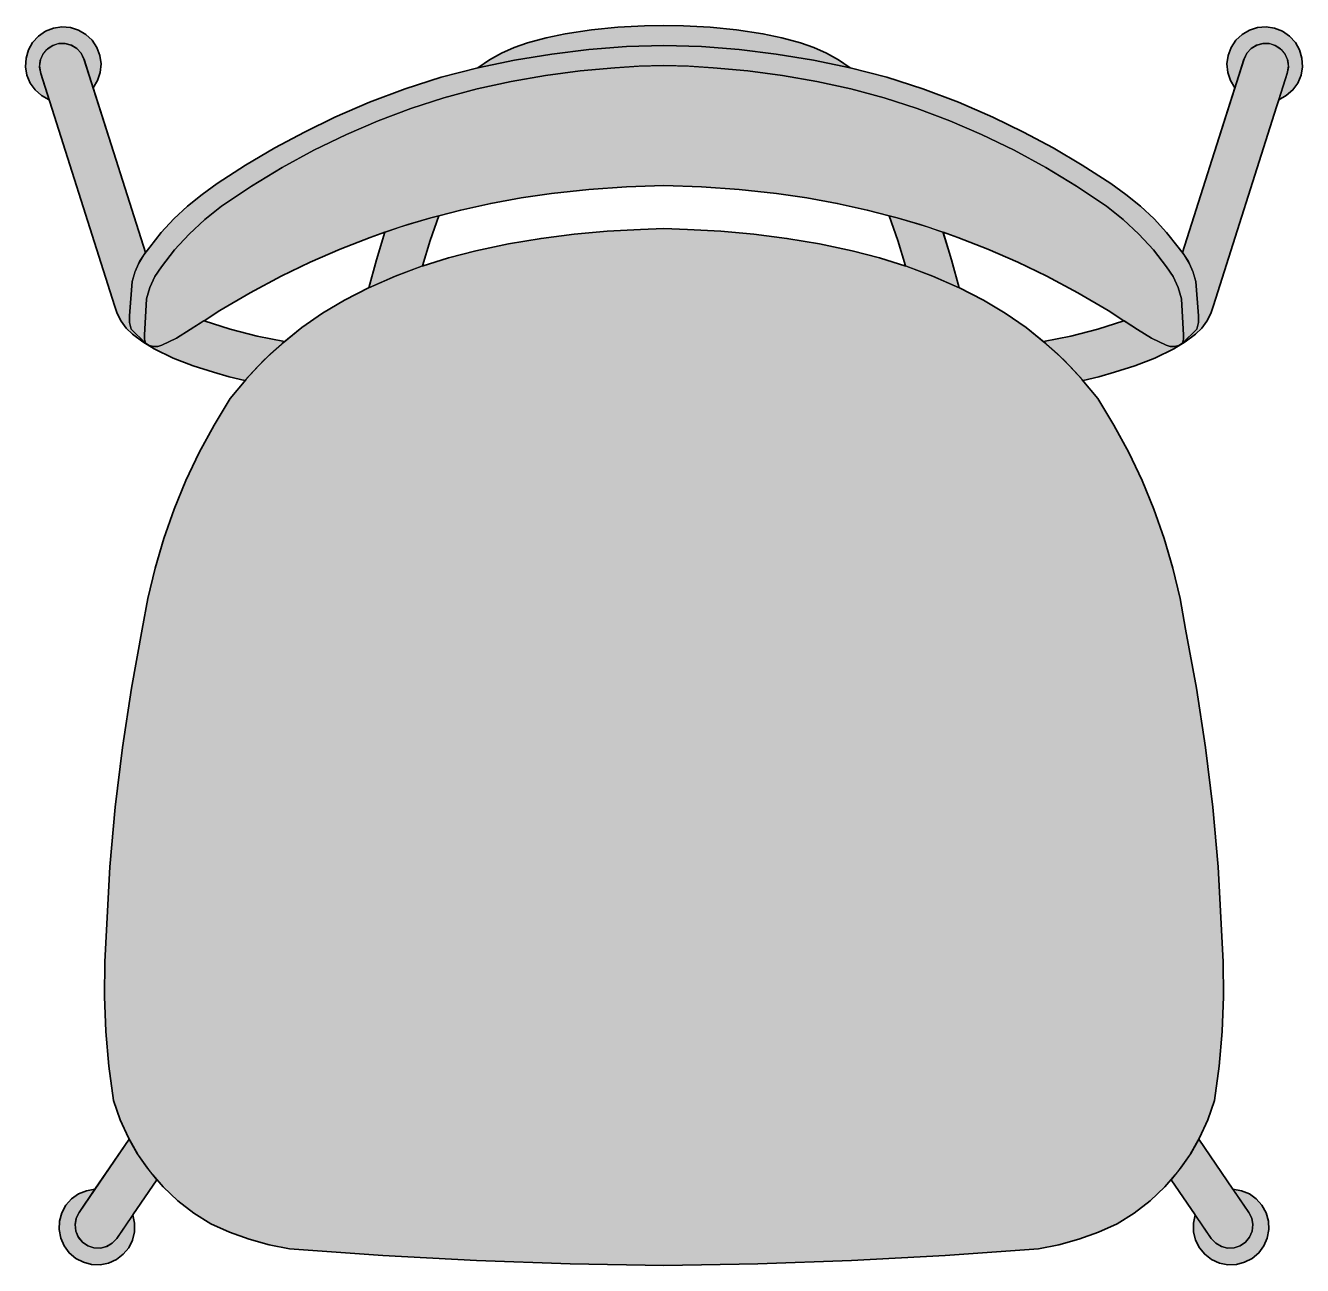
# Model space of a CAD drawing. Header units: millimetres. Extents: x 0 to 1796, y -1115 to 787.
# Drawn here: x 1202 to 1702, y -951 to -465 of the extents above; entities that cross this region are included whole.
import ezdxf

# ---------------------------------------------------------------- set-up
doc = ezdxf.new("R2010")
doc.units = ezdxf.units.MM
doc.layers.add('Blocks', color=7, linetype='Continuous')
doc.layers.add('Blocks$Fill', color=7, linetype='Continuous', true_color=0xffffff)
doc.layers.add('Blocks$Inner', color=7, linetype='Continuous', lineweight=25, true_color=0x007f00)
doc.layers.add('Blocks$Outline', color=7, linetype='Continuous', lineweight=35, true_color=0xff3f3f)

# ---------------------------------------------------------------- blocks, each defined once
blk = doc.blocks.new('Moca Top')
at = {"layer": 'Blocks$Fill'}
h = blk.add_hatch(color=256, dxfattribs=at)
h.paths.add_polyline_path([(184.47, -198.31), (183.76, -201.58), (183.8, -204.93), (184.6, -208.19), (186.11, -211.18), (188.25, -213.76), (190.91, -215.79), (193.96, -217.18), (197.25, -217.84), (200.6, -217.74), (203.84, -216.89), (206.81, -215.34), (209.36, -213.16), (211.35, -210.46), (212.68, -207.39), (213.29, -204.09), (213.14, -200.74), (212.24, -197.51), (210.64, -194.57), (208.42, -192.06), (205.69, -190.11), (202.59, -188.83), (199.29, -188.28), (185.94, -168.72), (182.75, -174.27), (182.47, -174.67), (186.22, -168.18), (189.49, -161.02), (192.05, -153.57), (193.87, -140.05), (195.05, -126.45), (195.59, -112.81), (195.48, -99.17), (193.43, -62.05), (191.37, -38.61), (188.57, -15.24), (185.03, 8.02), (180.75, 31.16), (178.56, 43.12), (175.75, 54.95), (172.32, 66.62), (168.29, 78.09), (163.66, 89.33), (158.44, 100.32), (152.66, 111.02), (146.33, 121.4), (140.26, 128.8), (140.59, 128.44), (146.78, 129.95), (152.9, 131.72), (160.88, 134.18), (168.65, 137.24), (176.16, 140.9), (180.54, 143.59), (184.66, 146.66), (187.09, 149), (189.1, 151.71), (190.64, 154.71), (191.67, 157.92), (216.33, 235.64), (217.23, 238.48), (220.17, 240.07), (222.69, 242.29), (224.64, 245.01), (225.93, 248.1), (226.49, 251.41), (226.29, 254.75), (225.34, 257.97), (223.7, 260.89), (221.44, 263.37), (218.68, 265.27), (215.56, 266.5), (212.25, 267), (208.91, 266.75), (205.71, 265.74), (202.82, 264.05), (200.38, 261.75), (198.53, 258.95), (197.35, 255.82), (196.91, 252.49), (197.22, 249.16), (198.28, 245.98), (200.03, 243.12), (179.58, 178.6), (179.85, 178.17), (173.31, 186.41), (168.36, 191.78), (163.03, 196.79), (157.37, 201.4), (151.39, 205.6), (140.29, 212.82), (128.9, 219.56), (117.23, 225.82), (105.31, 231.59), (91.74, 237.55), (77.87, 242.78), (63.73, 247.25), (49.38, 250.95), (44.87, 254.04), (40.1, 256.71), (35.11, 258.94), (29.93, 260.72), (22.63, 262.73), (15.24, 264.34), (4.93, 265.85), (-5.44, 266.86), (-15.85, 267.37), (-23.52, 267.53), (-31.19, 267.37), (-41.59, 266.86), (-51.97, 265.85), (-62.28, 264.34), (-69.67, 262.73), (-76.97, 260.72), (-82.14, 258.94), (-87.14, 256.71), (-91.91, 254.04), (-96.42, 250.95), (-110.77, 247.25), (-124.91, 242.78), (-138.78, 237.55), (-152.35, 231.59), (-164.27, 225.82), (-175.94, 219.56), (-187.33, 212.82), (-198.43, 205.6), (-204.41, 201.4), (-210.07, 196.79), (-215.39, 191.78), (-220.35, 186.41), (-224.91, 180.71), (-226.89, 178.17), (-226.61, 178.6), (-247.06, 243.12), (-245.32, 245.98), (-244.26, 249.16), (-243.94, 252.49), (-244.39, 255.82), (-245.57, 258.95), (-247.42, 261.75), (-249.86, 264.05), (-252.75, 265.74), (-255.95, 266.75), (-259.29, 267), (-262.6, 266.5), (-265.72, 265.27), (-268.48, 263.37), (-270.74, 260.89), (-272.38, 257.97), (-273.33, 254.75), (-273.53, 251.41), (-272.97, 248.1), (-271.68, 245.01), (-269.73, 242.29), (-267.21, 240.07), (-264.26, 238.48), (-267.51, 248.73), (-267.51, 248.73), (-237.68, 154.71), (-236.14, 151.71), (-234.13, 149), (-231.7, 146.66), (-227.58, 143.59), (-223.19, 140.9), (-215.69, 137.24), (-207.92, 134.18), (-199.94, 131.72), (-193.82, 129.95), (-187.63, 128.44), (-187.3, 128.8), (-193.37, 121.4), (-199.7, 111.02), (-205.48, 100.32), (-210.7, 89.33), (-215.33, 78.09), (-219.36, 66.62), (-222.79, 54.95), (-225.6, 43.12), (-227.79, 31.16), (-235.61, -15.24), (-238.41, -38.61), (-240.46, -62.05), (-242.52, -99.17), (-242.63, -112.81), (-242.09, -126.45), (-240.91, -140.05), (-239.09, -153.57), (-236.53, -161.02), (-233.26, -168.18), (-229.51, -174.67), (-229.79, -174.27), (-232.98, -168.72), (-246.33, -188.28), (-249.63, -188.83), (-252.73, -190.11), (-255.46, -192.06), (-257.68, -194.57), (-259.28, -197.51), (-260.18, -200.74), (-260.32, -204.09), (-259.72, -207.39), (-258.39, -210.46), (-256.4, -213.16), (-253.85, -215.34), (-250.88, -216.89), (-247.64, -217.74), (-244.29, -217.84), (-241, -217.18), (-237.95, -215.79), (-235.28, -213.76), (-233.14, -211.18), (-231.64, -208.19), (-230.84, -204.93), (-230.8, -201.58), (-231.51, -198.31), (-222.16, -184.53), (-223.74, -182.57), (-219.58, -187.34), (-213.87, -192.76), (-207.66, -197.6), (-201.02, -201.82), (-193.61, -205.13), (-185.97, -207.86), (-178.15, -210.01), (-170.18, -211.57), (-133.57, -214.18), (-96.91, -216.14), (-60.22, -217.45), (-23.52, -218.12), (13.18, -217.45), (49.87, -216.14), (86.53, -214.18), (123.14, -211.57), (131.11, -210.01), (138.93, -207.86), (146.57, -205.13), (153.98, -201.82), (160.62, -197.6), (166.83, -192.76), (172.54, -187.34), (176.7, -182.57), (175.12, -184.53)], flags=0)
h.paths.add_polyline_path([(-203.62, 151.87), (-197.45, 155.85), (-185.6, 162.82), (-173.48, 169.3), (-162.02, 174.82), (-150.37, 179.91), (-138.52, 184.54), (-132.8, 186.54), (-139.08, 164.85), (-138.96, 164.9), (-148.69, 160.02), (-157.18, 154.91), (-165.3, 149.23), (-172.64, 143.31), (-172.13, 143.77), (-182.82, 145.83), (-193.35, 148.54)], flags=0)
h.paths.add_polyline_path([(71.2, 173.29), (60.85, 176.54), (50.16, 179.27), (37.43, 181.97), (24.59, 184.17), (11.68, 185.85), (-1.29, 187.02), (-14.29, 187.66), (-23.52, 188.03), (-32.75, 187.66), (-45.75, 187.02), (-58.72, 185.85), (-71.63, 184.17), (-84.47, 181.97), (-97.2, 179.27), (-107.88, 176.54), (-118.24, 173.29), (-118.08, 173.35), (-115.08, 183.27), (-111.65, 192.99), (-103.13, 195.22), (-91.37, 197.84), (-79.51, 200), (-67.57, 201.7), (-52.93, 203.28), (-38.24, 204.34), (-23.52, 204.87), (-8.8, 204.34), (5.89, 203.28), (20.54, 201.7), (32.47, 200), (44.33, 197.84), (56.09, 195.22), (64.61, 192.99), (68.05, 183.27), (71.04, 173.35)], flags=0)
h.paths.add_polyline_path([(85.76, 186.54), (91.49, 184.54), (103.33, 179.91), (114.98, 174.82), (126.44, 169.3), (138.56, 162.82), (150.41, 155.85), (156.58, 151.87), (146.32, 148.54), (135.78, 145.83), (125.09, 143.77), (125.6, 143.31), (118.26, 149.23), (110.14, 154.91), (101.65, 160.02), (91.92, 164.9), (92.04, 164.85), (89.07, 175.8)], flags=0)
at = {"layer": 'Blocks$Inner'}
for points in [[(-250.63, 254.36), (-247.06, 243.12), (-245.32, 245.98), (-244.26, 249.16), (-243.94, 252.49), (-244.39, 255.82), (-245.57, 258.95), (-247.42, 261.75), (-249.86, 264.05), (-252.75, 265.74), (-255.95, 266.75), (-259.29, 267), (-262.6, 266.5), (-265.72, 265.27), (-268.48, 263.37), (-270.74, 260.89), (-272.38, 257.97), (-273.33, 254.75), (-273.53, 251.41), (-272.97, 248.1), (-271.68, 245.01), (-269.73, 242.29), (-267.21, 240.07), (-264.26, 238.48), (-267.51, 248.73), (-268.01, 251.24), (-267.76, 253.79), (-266.81, 256.17), (-265.21, 258.17), (-263.12, 259.64), (-260.69, 260.45), (-258.13, 260.53), (-255.65, 259.88), (-253.46, 258.56), (-251.74, 256.66)], [(-62.28, 264.34), (-69.67, 262.73), (-76.97, 260.72), (-82.14, 258.94), (-87.14, 256.71), (-91.91, 254.04), (-96.42, 250.95), (-82.02, 253.97), (-67.5, 256.36), (-52.89, 258.12), (-38.22, 259.25), (-23.52, 259.74), (-8.81, 259.25), (5.86, 258.12), (20.46, 256.36), (34.98, 253.97), (49.38, 250.95), (44.87, 254.04), (40.1, 256.71), (35.11, 258.94), (29.93, 260.72), (22.63, 262.73), (15.24, 264.34), (4.93, 265.85), (-5.44, 266.86), (-15.85, 267.37), (-23.52, 267.53), (-31.19, 267.37), (-41.59, 266.86), (-51.97, 265.85)], [(217.23, 238.48), (220.17, 240.07), (222.69, 242.29), (224.64, 245.01), (225.93, 248.1), (226.49, 251.41), (226.29, 254.75), (225.34, 257.97), (223.7, 260.89), (221.44, 263.37), (218.68, 265.27), (215.56, 266.5), (212.25, 267), (208.91, 266.75), (205.71, 265.74), (202.82, 264.05), (200.38, 261.75), (198.53, 258.95), (197.35, 255.82), (196.91, 252.49), (197.22, 249.16), (198.28, 245.98), (200.03, 243.12), (203.59, 254.36), (204.7, 256.66), (206.42, 258.56), (208.61, 259.88), (211.09, 260.53), (213.65, 260.45), (216.08, 259.64), (218.17, 258.17), (219.77, 256.17), (220.72, 253.79), (220.97, 251.24), (220.47, 248.73)], [(-267.68, 249.28), (-238.71, 157.92), (-237.68, 154.71), (-236.14, 151.71), (-234.13, 149), (-231.7, 146.66), (-227.58, 143.59), (-223.19, 140.9), (-215.69, 137.24), (-207.92, 134.18), (-199.94, 131.72), (-193.82, 129.95), (-187.63, 128.44), (-182.72, 133.81), (-177.55, 138.92), (-172.13, 143.77), (-182.82, 145.83), (-193.35, 148.54), (-203.71, 151.9), (-209, 148.41), (-214.43, 145.12), (-220.17, 142.39), (-221.78, 141.85), (-223.48, 141.79), (-225.12, 142.23), (-226.58, 143.11), (-232.22, 148.63), (-232.83, 151.16), (-232.81, 153.77), (-231.75, 167.23), (-230.58, 171.25), (-228.86, 175.07), (-226.61, 178.6), (-250.64, 254.4), (-251.73, 256.65), (-253.41, 258.51), (-255.54, 259.83), (-257.95, 260.51), (-260.45, 260.49), (-262.85, 259.76), (-264.95, 258.4), (-266.6, 256.51), (-267.64, 254.24), (-268.02, 251.76)], [(216.33, 235.64), (220.64, 249.28), (220.98, 251.76), (220.6, 254.24), (219.56, 256.51), (217.92, 258.4), (215.81, 259.76), (213.41, 260.49), (210.91, 260.51), (208.5, 259.83), (206.37, 258.51), (204.69, 256.65), (203.6, 254.4), (179.58, 178.6), (181.82, 175.07), (183.54, 171.25), (184.71, 167.23), (185.77, 153.77), (185.79, 151.16), (185.18, 148.63), (179.54, 143.11), (178.09, 142.23), (176.44, 141.79), (174.74, 141.85), (173.13, 142.39), (167.39, 145.12), (161.96, 148.41), (156.67, 151.9), (146.32, 148.54), (135.78, 145.83), (125.09, 143.77), (130.51, 138.92), (135.68, 133.81), (140.59, 128.44), (146.78, 129.95), (152.9, 131.72), (160.88, 134.18), (168.65, 137.24), (176.16, 140.9), (180.54, 143.59), (184.66, 146.66), (187.09, 149), (189.1, 151.71), (190.64, 154.71), (191.67, 157.92)], [(-198.43, 205.6), (-204.41, 201.4), (-210.07, 196.79), (-215.39, 191.78), (-220.35, 186.41), (-224.91, 180.71), (-227.26, 177.7), (-229.2, 174.41), (-230.71, 170.91), (-231.75, 167.23), (-232.81, 153.77), (-232.83, 151.16), (-232.22, 148.63), (-226.58, 143.11), (-226.93, 144.67), (-226.96, 146.27), (-226.12, 160.49), (-224.8, 164.95), (-222.85, 169.17), (-220.31, 173.07), (-215.17, 179.67), (-209.51, 185.85), (-203.38, 191.55), (-196.81, 196.73), (-185.09, 204.63), (-173.01, 211.96), (-160.59, 218.7), (-147.86, 224.85), (-135.39, 230.25), (-122.68, 235.04), (-109.75, 239.22), (-96.64, 242.78), (-83.32, 245.67), (-69.9, 248), (-56.38, 249.76), (-42.81, 250.96), (-33.45, 251.64), (-24.08, 251.91), (-23.02, 251.92), (-13.58, 251.64), (-4.23, 250.96), (9.34, 249.76), (22.86, 248), (36.28, 245.67), (49.6, 242.78), (62.71, 239.22), (75.64, 235.04), (88.35, 230.25), (100.82, 224.85), (113.55, 218.7), (125.97, 211.96), (138.05, 204.63), (149.77, 196.73), (156.34, 191.55), (162.48, 185.85), (168.13, 179.67), (173.27, 173.07), (175.81, 169.17), (177.76, 164.95), (179.09, 160.49), (179.92, 146.27), (179.89, 144.67), (179.54, 143.11), (185.18, 148.63), (185.79, 151.16), (185.77, 153.77), (184.71, 167.23), (183.67, 170.91), (182.16, 174.41), (180.22, 177.7), (177.87, 180.71), (173.31, 186.41), (168.36, 191.78), (163.03, 196.79), (157.37, 201.4), (151.39, 205.6), (140.29, 212.82), (128.9, 219.56), (117.23, 225.82), (105.31, 231.59), (91.74, 237.55), (77.87, 242.78), (63.73, 247.25), (49.38, 250.95), (34.98, 253.97), (20.46, 256.36), (5.86, 258.12), (-8.81, 259.25), (-23.52, 259.74), (-38.22, 259.25), (-52.89, 258.12), (-67.5, 256.36), (-82.02, 253.97), (-96.42, 250.95), (-110.77, 247.25), (-124.91, 242.78), (-138.78, 237.55), (-152.35, 231.59), (-164.27, 225.82), (-175.94, 219.56), (-187.33, 212.82)], [(-226.12, 160.49), (-226.96, 146.27), (-226.93, 144.67), (-226.58, 143.11), (-225.12, 142.23), (-223.48, 141.79), (-221.78, 141.85), (-220.17, 142.39), (-214.43, 145.12), (-209, 148.41), (-197.45, 155.85), (-185.6, 162.82), (-173.48, 169.3), (-162.02, 174.82), (-150.37, 179.91), (-138.52, 184.54), (-126.75, 188.65), (-114.79, 192.16), (-103.13, 195.22), (-91.37, 197.84), (-79.51, 200), (-67.57, 201.7), (-52.93, 203.28), (-38.24, 204.34), (-23.52, 204.87), (-8.8, 204.34), (5.89, 203.28), (20.54, 201.7), (32.47, 200), (44.33, 197.84), (56.09, 195.22), (67.75, 192.16), (79.72, 188.65), (91.49, 184.54), (103.33, 179.91), (114.98, 174.82), (126.44, 169.3), (138.56, 162.82), (150.41, 155.85), (161.96, 148.41), (167.39, 145.12), (173.13, 142.39), (174.74, 141.85), (176.44, 141.79), (178.09, 142.23), (179.54, 143.11), (179.89, 144.67), (179.92, 146.27), (179.09, 160.49), (177.76, 164.95), (175.81, 169.17), (173.27, 173.07), (168.13, 179.67), (162.48, 185.85), (156.34, 191.55), (149.77, 196.73), (138.05, 204.63), (125.97, 211.96), (113.55, 218.7), (100.82, 224.85), (88.35, 230.25), (75.64, 235.04), (62.71, 239.22), (49.6, 242.78), (36.28, 245.67), (22.86, 248), (9.34, 249.76), (-4.23, 250.96), (-13.86, 251.66), (-23.52, 251.92), (-33.18, 251.66), (-42.81, 250.96), (-56.38, 249.76), (-69.9, 248), (-83.32, 245.67), (-96.64, 242.78), (-109.75, 239.22), (-122.68, 235.04), (-135.39, 230.25), (-147.86, 224.85), (-160.59, 218.7), (-173.01, 211.96), (-185.09, 204.63), (-196.81, 196.73), (-203.38, 191.55), (-209.51, 185.85), (-215.17, 179.67), (-220.31, 173.07), (-222.85, 169.17), (-224.8, 164.95)], [(-118.08, 173.35), (-115.08, 183.27), (-111.63, 193.04), (-114.79, 192.16), (-123.83, 189.57), (-132.77, 186.64), (-136.11, 175.8), (-139.08, 164.85), (-128.7, 169.39)], [(85.73, 186.64), (76.79, 189.57), (67.75, 192.16), (64.59, 193.04), (68.05, 183.27), (71.04, 173.35), (81.66, 169.39), (92.04, 164.85), (89.07, 175.8)], [(180.75, 31.16), (178.56, 43.12), (175.75, 54.95), (172.32, 66.62), (168.29, 78.09), (163.66, 89.33), (158.44, 100.32), (152.66, 111.02), (146.33, 121.4), (140.04, 129.06), (133.25, 136.28), (125.98, 143.01), (118.26, 149.23), (110.14, 154.91), (101.65, 160.02), (91.8, 164.97), (81.69, 169.38), (71.37, 173.24), (60.85, 176.54), (50.16, 179.27), (37.43, 181.97), (24.59, 184.17), (11.68, 185.85), (-1.29, 187.02), (-14.29, 187.66), (-23.52, 188.03), (-32.75, 187.66), (-45.75, 187.02), (-58.72, 185.85), (-71.63, 184.17), (-84.47, 181.97), (-97.2, 179.27), (-107.88, 176.54), (-118.4, 173.24), (-128.73, 169.38), (-138.84, 164.97), (-148.69, 160.02), (-157.18, 154.91), (-165.3, 149.23), (-173.02, 143.01), (-180.29, 136.28), (-187.08, 129.06), (-193.37, 121.4), (-199.7, 111.02), (-205.48, 100.32), (-210.7, 89.33), (-215.33, 78.09), (-219.36, 66.62), (-222.79, 54.95), (-225.6, 43.12), (-227.79, 31.16), (-232.07, 8.02), (-235.61, -15.24), (-238.41, -38.61), (-240.46, -62.05), (-242.52, -99.17), (-242.63, -112.81), (-242.09, -126.45), (-240.91, -140.05), (-239.09, -153.57), (-236.53, -161.02), (-233.26, -168.18), (-229.32, -175), (-224.75, -181.4), (-219.58, -187.34), (-213.87, -192.76), (-207.66, -197.6), (-201.02, -201.82), (-193.61, -205.13), (-185.97, -207.86), (-178.15, -210.01), (-170.18, -211.57), (-133.57, -214.18), (-96.91, -216.14), (-60.22, -217.45), (-23.52, -218.12), (13.18, -217.45), (49.87, -216.14), (86.53, -214.18), (123.14, -211.57), (131.11, -210.01), (138.93, -207.86), (146.57, -205.13), (153.98, -201.82), (160.62, -197.6), (166.83, -192.76), (172.54, -187.34), (177.71, -181.4), (182.28, -175), (186.22, -168.18), (189.49, -161.02), (192.05, -153.57), (193.87, -140.05), (195.05, -126.45), (195.59, -112.81), (195.48, -99.17), (193.43, -62.05), (191.37, -38.61), (188.57, -15.24), (185.03, 8.02)], [(-222.16, -184.53), (-226.17, -179.55), (-229.79, -174.27), (-232.98, -168.72), (-252.56, -197.4), (-253.67, -199.68), (-254.1, -202.18), (-253.81, -204.69), (-252.82, -207.03), (-251.23, -209), (-249.14, -210.44), (-246.74, -211.24), (-244.21, -211.34), (-241.75, -210.72), (-239.56, -209.44), (-237.82, -207.6)], [(185.94, -168.72), (182.75, -174.27), (179.13, -179.55), (175.12, -184.53), (190.78, -207.6), (192.53, -209.45), (194.73, -210.73), (197.19, -211.34), (199.73, -211.24), (202.14, -210.42), (204.22, -208.97), (205.81, -206.99), (206.78, -204.64), (207.05, -202.11), (206.61, -199.61), (205.48, -197.34)], [(-252.52, -197.34), (-246.33, -188.28), (-249.63, -188.83), (-252.73, -190.11), (-255.46, -192.06), (-257.68, -194.57), (-259.28, -197.51), (-260.18, -200.74), (-260.32, -204.09), (-259.72, -207.39), (-258.39, -210.46), (-256.4, -213.16), (-253.85, -215.34), (-250.88, -216.89), (-247.64, -217.74), (-244.29, -217.84), (-241, -217.18), (-237.95, -215.79), (-235.28, -213.76), (-233.14, -211.18), (-231.64, -208.19), (-230.84, -204.93), (-230.8, -201.58), (-231.51, -198.31), (-237.82, -207.6), (-239.57, -209.45), (-241.76, -210.73), (-244.23, -211.34), (-246.77, -211.24), (-249.18, -210.42), (-251.26, -208.97), (-252.85, -206.99), (-253.82, -204.64), (-254.09, -202.11), (-253.65, -199.61)], [(199.29, -188.28), (205.48, -197.34), (206.61, -199.61), (207.05, -202.11), (206.78, -204.64), (205.81, -206.99), (204.22, -208.97), (202.14, -210.42), (199.73, -211.24), (197.19, -211.34), (194.73, -210.73), (192.53, -209.45), (190.78, -207.6), (184.47, -198.31), (183.76, -201.58), (183.8, -204.93), (184.6, -208.19), (186.11, -211.18), (188.25, -213.76), (190.91, -215.79), (193.96, -217.18), (197.25, -217.84), (200.6, -217.74), (203.84, -216.89), (206.81, -215.34), (209.36, -213.16), (211.35, -210.46), (212.68, -207.39), (213.29, -204.09), (213.14, -200.74), (212.24, -197.51), (210.64, -194.57), (208.42, -192.06), (205.69, -190.11), (202.59, -188.83)]]:
    blk.add_lwpolyline(points, close=True, dxfattribs=at)
at = {"layer": 'Blocks$Outline'}
for points in [[(-247.06, 243.12), (-245.32, 245.98), (-244.26, 249.16), (-243.94, 252.49), (-244.39, 255.82), (-245.57, 258.95), (-247.42, 261.75), (-249.86, 264.05), (-252.75, 265.74), (-255.95, 266.75), (-259.29, 267), (-262.6, 266.5), (-265.72, 265.27), (-268.48, 263.37), (-270.74, 260.89), (-272.38, 257.97), (-273.33, 254.75), (-273.53, 251.41), (-272.97, 248.1), (-271.68, 245.01), (-269.73, 242.29), (-267.21, 240.07), (-264.26, 238.48), (-267.51, 248.73), (-267.51, 248.73)], [(49.38, 250.95), (44.87, 254.04), (40.1, 256.71), (35.11, 258.94), (29.93, 260.72), (22.63, 262.73), (15.24, 264.34), (4.93, 265.85), (-5.44, 266.86), (-15.85, 267.37), (-23.52, 267.53), (-31.19, 267.37), (-41.59, 266.86), (-51.97, 265.85), (-62.28, 264.34)], [(217.23, 238.48), (220.17, 240.07), (222.69, 242.29), (224.64, 245.01), (225.93, 248.1), (226.49, 251.41), (226.29, 254.75), (225.34, 257.97), (223.7, 260.89), (221.44, 263.37), (218.68, 265.27), (215.56, 266.5), (212.25, 267), (208.91, 266.75), (205.71, 265.74), (202.82, 264.05), (200.38, 261.75), (198.53, 258.95), (197.35, 255.82), (196.91, 252.49), (197.22, 249.16), (198.28, 245.98), (200.03, 243.12)], [(-62.28, 264.34), (-69.67, 262.73), (-76.97, 260.72), (-82.14, 258.94), (-87.14, 256.71), (-91.91, 254.04), (-96.42, 250.95)], [(-96.42, 250.95), (-110.77, 247.25), (-124.91, 242.78), (-138.78, 237.55), (-152.35, 231.59), (-164.27, 225.82), (-175.94, 219.56), (-187.33, 212.82), (-198.43, 205.6)], [(179.85, 178.17), (177.87, 180.71), (173.31, 186.41), (168.36, 191.78), (163.03, 196.79), (157.37, 201.4), (151.39, 205.6), (140.29, 212.82), (128.9, 219.56), (117.23, 225.82), (105.31, 231.59), (91.74, 237.55), (77.87, 242.78), (63.73, 247.25), (49.38, 250.95)], [(-267.51, 248.73), (-238.71, 157.92), (-237.68, 154.71), (-236.14, 151.71), (-234.13, 149), (-231.7, 146.66), (-227.58, 143.59), (-223.19, 140.9), (-215.69, 137.24), (-207.92, 134.18), (-199.94, 131.72), (-193.82, 129.95), (-187.63, 128.44), (-187.3, 128.8)], [(-226.89, 178.17), (-226.61, 178.6), (-247.06, 243.12)], [(200.03, 243.12), (179.58, 178.6), (179.85, 178.17)], [(140.26, 128.8), (140.59, 128.44), (146.78, 129.95), (152.9, 131.72), (160.88, 134.18), (168.65, 137.24), (176.16, 140.9), (180.54, 143.59), (184.66, 146.66), (187.09, 149), (189.1, 151.71), (190.64, 154.71), (191.67, 157.92), (216.33, 235.64)], [(216.33, 235.64), (217.23, 238.48)], [(-198.43, 205.6), (-204.41, 201.4), (-210.07, 196.79), (-215.39, 191.78), (-220.35, 186.41), (-224.91, 180.71), (-226.89, 178.17)], [(-111.65, 192.99), (-103.13, 195.22), (-91.37, 197.84), (-79.51, 200), (-67.57, 201.7), (-52.93, 203.28), (-38.24, 204.34), (-23.52, 204.87), (-8.8, 204.34), (5.89, 203.28), (20.54, 201.7), (32.47, 200), (44.33, 197.84), (56.09, 195.22), (64.61, 192.99)], [(-118.08, 173.35), (-115.08, 183.27), (-111.65, 192.99)], [(64.61, 192.99), (68.05, 183.27), (71.04, 173.35), (71.2, 173.29)], [(-203.62, 151.87), (-197.45, 155.85), (-185.6, 162.82), (-173.48, 169.3), (-162.02, 174.82), (-150.37, 179.91), (-138.52, 184.54), (-132.8, 186.54)], [(-132.8, 186.54), (-136.11, 175.8), (-139.08, 164.85), (-138.96, 164.9)], [(71.2, 173.29), (60.85, 176.54), (50.16, 179.27), (37.43, 181.97), (24.59, 184.17), (11.68, 185.85), (-1.29, 187.02), (-14.29, 187.66), (-23.52, 188.03), (-32.75, 187.66), (-45.75, 187.02), (-58.72, 185.85), (-71.63, 184.17), (-84.47, 181.97), (-97.2, 179.27), (-107.88, 176.54), (-118.24, 173.29)], [(85.76, 186.54), (91.49, 184.54), (103.33, 179.91), (114.98, 174.82), (126.44, 169.3), (138.56, 162.82), (150.41, 155.85), (156.58, 151.87)], [(91.92, 164.9), (92.04, 164.85), (89.07, 175.8), (85.76, 186.54)], [(-118.24, 173.29), (-118.08, 173.35)], [(-138.96, 164.9), (-148.69, 160.02), (-157.18, 154.91), (-165.3, 149.23), (-172.64, 143.31)], [(125.6, 143.31), (118.26, 149.23), (110.14, 154.91), (101.65, 160.02), (91.92, 164.9)], [(-172.64, 143.31), (-172.13, 143.77), (-182.82, 145.83), (-193.35, 148.54), (-203.62, 151.87)], [(156.58, 151.87), (146.32, 148.54), (135.78, 145.83), (125.09, 143.77), (125.6, 143.31)], [(-187.3, 128.8), (-193.37, 121.4), (-199.7, 111.02), (-205.48, 100.32), (-210.7, 89.33), (-215.33, 78.09), (-219.36, 66.62), (-222.79, 54.95), (-225.6, 43.12), (-227.79, 31.16), (-232.07, 8.02), (-235.61, -15.24), (-238.41, -38.61), (-240.46, -62.05), (-242.52, -99.17), (-242.63, -112.81), (-242.09, -126.45), (-240.91, -140.05), (-239.09, -153.57), (-236.53, -161.02), (-233.26, -168.18), (-229.51, -174.67)], [(180.75, 31.16), (178.56, 43.12), (175.75, 54.95), (172.32, 66.62), (168.29, 78.09), (163.66, 89.33), (158.44, 100.32), (152.66, 111.02), (146.33, 121.4), (140.26, 128.8)], [(182.47, -174.67), (186.22, -168.18), (189.49, -161.02), (192.05, -153.57), (193.87, -140.05), (195.05, -126.45), (195.59, -112.81), (195.48, -99.17), (193.43, -62.05), (191.37, -38.61), (188.57, -15.24), (185.03, 8.02), (180.75, 31.16)], [(-229.51, -174.67), (-229.79, -174.27), (-232.98, -168.72), (-246.33, -188.28)], [(185.94, -168.72), (182.75, -174.27), (182.47, -174.67)], [(199.29, -188.28), (185.94, -168.72)], [(-231.51, -198.31), (-222.16, -184.53)], [(-222.16, -184.53), (-223.74, -182.57)], [(-223.74, -182.57), (-219.58, -187.34), (-213.87, -192.76), (-207.66, -197.6), (-201.02, -201.82), (-193.61, -205.13), (-185.97, -207.86), (-178.15, -210.01), (-170.18, -211.57), (-133.57, -214.18), (-96.91, -216.14), (-60.22, -217.45), (-23.52, -218.12), (13.18, -217.45), (49.87, -216.14), (86.53, -214.18), (123.14, -211.57), (131.11, -210.01), (138.93, -207.86), (146.57, -205.13), (153.98, -201.82), (160.62, -197.6), (166.83, -192.76), (172.54, -187.34), (176.7, -182.57)], [(176.7, -182.57), (175.12, -184.53), (184.47, -198.31)], [(-246.33, -188.28), (-249.63, -188.83), (-252.73, -190.11), (-255.46, -192.06), (-257.68, -194.57), (-259.28, -197.51), (-260.18, -200.74), (-260.32, -204.09), (-259.72, -207.39), (-258.39, -210.46), (-256.4, -213.16), (-253.85, -215.34), (-250.88, -216.89), (-247.64, -217.74), (-244.29, -217.84), (-241, -217.18), (-237.95, -215.79), (-235.28, -213.76), (-233.14, -211.18), (-231.64, -208.19), (-230.84, -204.93), (-230.8, -201.58), (-231.51, -198.31)], [(184.47, -198.31), (183.76, -201.58), (183.8, -204.93), (184.6, -208.19), (186.11, -211.18), (188.25, -213.76), (190.91, -215.79), (193.96, -217.18), (197.25, -217.84), (200.6, -217.74), (203.84, -216.89), (206.81, -215.34), (209.36, -213.16), (211.35, -210.46), (212.68, -207.39), (213.29, -204.09), (213.14, -200.74), (212.24, -197.51), (210.64, -194.57), (208.42, -192.06), (205.69, -190.11), (202.59, -188.83), (199.29, -188.28)]]:
    blk.add_lwpolyline(points, dxfattribs=at)

msp = doc.modelspace()

# ---------------------------------------------------------------- block references
at = {"layer": 'Blocks'}
msp.add_blockref('Moca Top', (1475.33, -732.99), dxfattribs=at)

doc.saveas('drawing.dxf')
